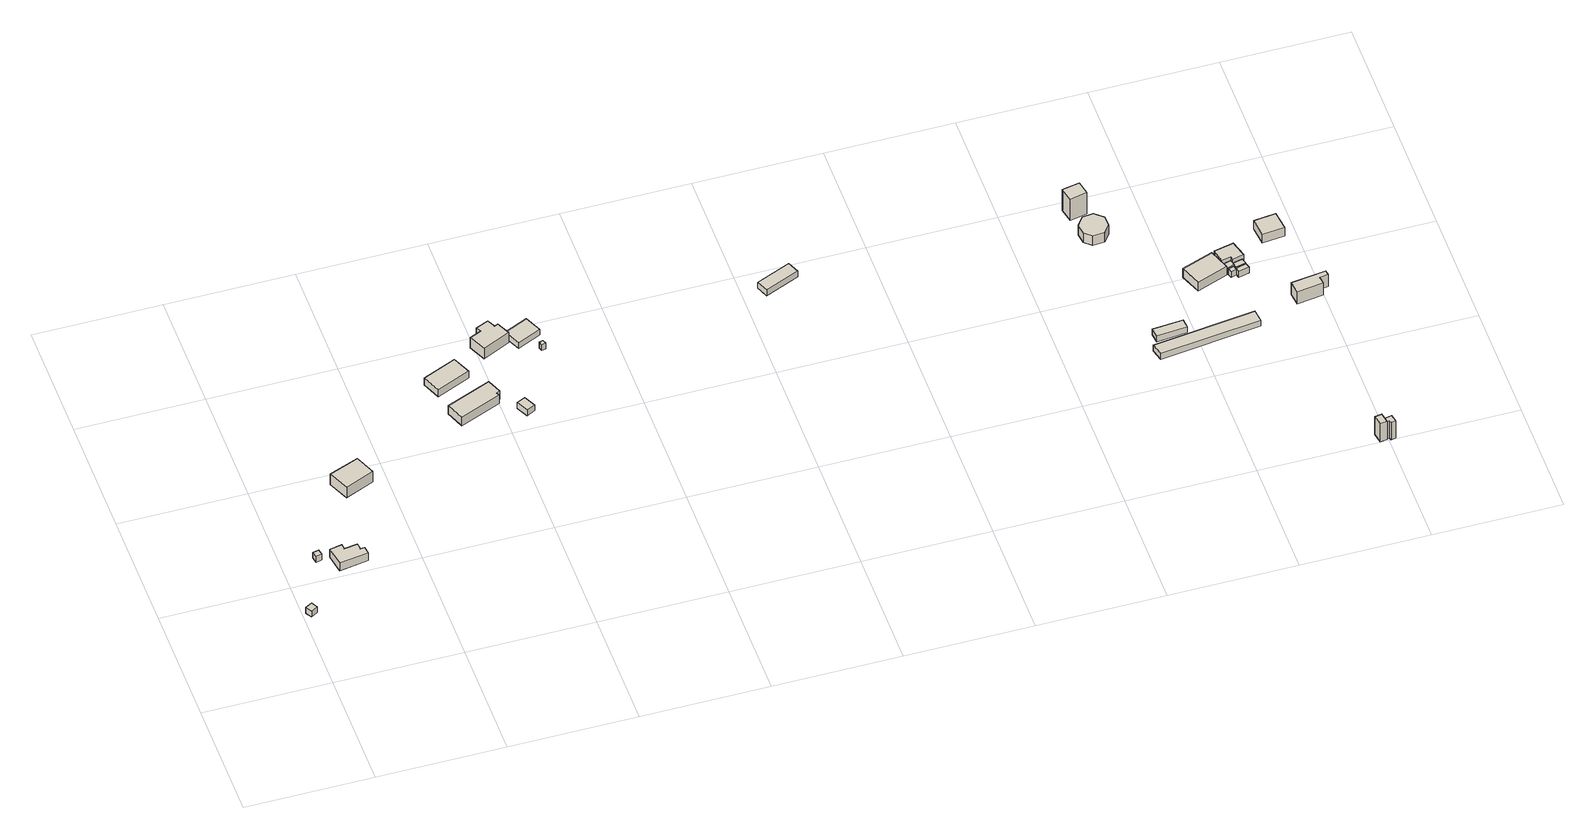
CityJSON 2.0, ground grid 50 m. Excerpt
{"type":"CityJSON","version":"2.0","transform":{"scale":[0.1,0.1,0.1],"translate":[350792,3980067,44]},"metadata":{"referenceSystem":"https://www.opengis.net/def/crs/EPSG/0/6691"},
"CityObjects":{
"building1":{"type":"Building","attributes":{"measuredHeight":3},"geometry":[{"type":"Solid","lod":"1","boundaries":[[[[0,1,2,3]],[[2,4,5,3]],[[1,6,4,2]],[[0,7,6,1]],[[3,5,7,0]],[[4,6,7,5]]]]}]},
"building2":{"type":"Building","attributes":{"measuredHeight":3},"geometry":[{"type":"Solid","lod":"1","boundaries":[[[[8,9,10,11]],[[10,12,13,11]],[[9,14,12,10]],[[8,15,14,9]],[[11,13,15,8]],[[12,14,15,13]]]]}]},
"building3":{"type":"Building","attributes":{"measuredHeight":5},"geometry":[{"type":"Solid","lod":"1","boundaries":[[[[16,17,18,19,20,21,22,23]],[[22,24,25,23]],[[21,26,24,22]],[[20,27,26,21]],[[19,28,27,20]],[[18,29,28,19]],[[17,30,29,18]],[[16,31,30,17]],[[23,25,31,16]],[[24,26,27,28,29,30,31,25]]]]}]},
"building4":{"type":"Building","attributes":{"measuredHeight":7.6},"geometry":[{"type":"Solid","lod":"1","boundaries":[[[[32,33,34,35]],[[34,36,37,35]],[[33,38,36,34]],[[32,39,38,33]],[[35,37,39,32]],[[36,38,39,37]]]]}]},
"building5":{"type":"Building","attributes":{"measuredHeight":4.4},"geometry":[{"type":"Solid","lod":"1","boundaries":[[[[40,41,42,43]],[[42,44,45,43]],[[41,46,44,42]],[[40,47,46,41]],[[43,45,47,40]],[[44,46,47,45]]]]}]},
"building6":{"type":"Building","attributes":{"measuredHeight":5.6},"geometry":[{"type":"Solid","lod":"1","boundaries":[[[[48,49,50,51,52,53]],[[52,54,55,53]],[[51,56,54,52]],[[50,57,56,51]],[[49,58,57,50]],[[48,59,58,49]],[[53,55,59,48]],[[54,56,57,58,59,55]]]]}]},
"building7":{"type":"Building","attributes":{"measuredHeight":3},"geometry":[{"type":"Solid","lod":"1","boundaries":[[[[60,61,62,63]],[[62,64,65,63]],[[61,66,64,62]],[[60,67,66,61]],[[63,65,67,60]],[[64,66,67,65]]]]}]},
"building8":{"type":"Building","attributes":{"measuredHeight":7.2},"geometry":[{"type":"Solid","lod":"1","boundaries":[[[[68,69,70,71,72,73,74,75]],[[74,76,77,75]],[[73,78,76,74]],[[72,79,78,73]],[[71,80,79,72]],[[70,81,80,71]],[[69,82,81,70]],[[68,83,82,69]],[[75,77,83,68]],[[76,78,79,80,81,82,83,77]]]]}]},
"building9":{"type":"Building","attributes":{"measuredHeight":3},"geometry":[{"type":"Solid","lod":"1","boundaries":[[[[84,85,86,87]],[[86,88,89,87]],[[85,90,88,86]],[[84,91,90,85]],[[87,89,91,84]],[[88,90,91,89]]]]}]},
"building10":{"type":"Building","attributes":{"measuredHeight":3},"geometry":[{"type":"Solid","lod":"1","boundaries":[[[[92,93,94,95]],[[94,96,97,95]],[[93,98,96,94]],[[92,99,98,93]],[[95,97,99,92]],[[96,98,99,97]]]]}]},
"building11":{"type":"Building","attributes":{"measuredHeight":3},"geometry":[{"type":"Solid","lod":"1","boundaries":[[[[100,101,102,103]],[[102,104,105,103]],[[101,106,104,102]],[[100,107,106,101]],[[103,105,107,100]],[[104,106,107,105]]]]}]},
"building12":{"type":"Building","attributes":{"measuredHeight":3},"geometry":[{"type":"Solid","lod":"1","boundaries":[[[[108,109,110,111]],[[110,112,113,111]],[[109,114,112,110]],[[108,115,114,109]],[[111,113,115,108]],[[112,114,115,113]]]]}]},
"building13":{"type":"Building","attributes":{"measuredHeight":6.6},"geometry":[{"type":"Solid","lod":"1","boundaries":[[[[116,117,118,119,120,121,122,123]],[[122,124,125,123]],[[121,126,124,122]],[[120,127,126,121]],[[119,128,127,120]],[[118,129,128,119]],[[117,130,129,118]],[[116,131,130,117]],[[123,125,131,116]],[[124,126,127,128,129,130,131,125]]]]}]},
"building14":{"type":"Building","attributes":{"measuredHeight":12.4},"geometry":[{"type":"Solid","lod":"1","boundaries":[[[[132,133,134,135]],[[134,136,137,135]],[[133,138,136,134]],[[132,139,138,133]],[[135,137,139,132]],[[136,138,139,137]]]]}]},
"building15":{"type":"Building","attributes":{"measuredHeight":3},"geometry":[{"type":"Solid","lod":"1","boundaries":[[[[140,141,142,143]],[[142,144,145,143]],[[141,146,144,142]],[[140,147,146,141]],[[143,145,147,140]],[[144,146,147,145]]]]}]},
"building16":{"type":"Building","attributes":{"measuredHeight":5.4},"geometry":[{"type":"Solid","lod":"1","boundaries":[[[[148,149,150,151]],[[150,152,153,151]],[[149,154,152,150]],[[148,155,154,149]],[[151,153,155,148]],[[152,154,155,153]]]]}]},
"building17":{"type":"Building","attributes":{"measuredHeight":9.3},"geometry":[{"type":"Solid","lod":"1","boundaries":[[[[156,157,158,159,160,161]],[[160,162,163,161]],[[159,164,162,160]],[[158,165,164,159]],[[157,166,165,158]],[[156,167,166,157]],[[161,163,167,156]],[[162,164,165,166,167,163]]]]}]},
"building18":{"type":"Building","attributes":{"measuredHeight":3},"geometry":[{"type":"Solid","lod":"1","boundaries":[[[[168,169,170,171]],[[170,172,173,171]],[[169,174,172,170]],[[168,175,174,169]],[[171,173,175,168]],[[172,174,175,173]]]]}]},
"building19":{"type":"Building","attributes":{"measuredHeight":2.9},"geometry":[{"type":"Solid","lod":"1","boundaries":[[[[176,177,178,179]],[[178,180,181,179]],[[177,182,180,178]],[[176,183,182,177]],[[179,181,183,176]],[[180,182,183,181]]]]}]},
"building20":{"type":"Building","attributes":{"measuredHeight":8.9},"geometry":[{"type":"Solid","lod":"1","boundaries":[[[[184,185,186,187,158,157]],[[158,188,189,157]],[[187,190,188,158]],[[186,191,190,187]],[[185,192,191,186]],[[184,193,192,185]],[[157,189,193,184]],[[188,190,191,192,193,189]]]]}]},
"building21":{"type":"Building","attributes":{"measuredHeight":6.1},"geometry":[{"type":"Solid","lod":"1","boundaries":[[[[194,195,196,197,198,199]],[[198,200,201,199]],[[197,202,200,198]],[[196,203,202,197]],[[195,204,203,196]],[[194,205,204,195]],[[199,201,205,194]],[[200,202,203,204,205,201]]]]}]},
"building22":{"type":"Building","attributes":{"measuredHeight":3},"geometry":[{"type":"Solid","lod":"1","boundaries":[[[[206,207,208,209]],[[208,210,211,209]],[[207,212,210,208]],[[206,213,212,207]],[[209,211,213,206]],[[210,212,213,211]]]]}]},
"building23":{"type":"Building","attributes":{"measuredHeight":3},"geometry":[{"type":"Solid","lod":"1","boundaries":[[[[214,215,216,217]],[[216,218,219,217]],[[215,220,218,216]],[[214,221,220,215]],[[217,219,221,214]],[[218,220,221,219]]]]}]},
"building24":{"type":"Building","attributes":{"measuredHeight":6.9},"geometry":[{"type":"Solid","lod":"1","boundaries":[[[[222,223,224,225,226,227]],[[226,228,229,227]],[[225,230,228,226]],[[224,231,230,225]],[[223,232,231,224]],[[222,233,232,223]],[[227,229,233,222]],[[228,230,231,232,233,229]]]]}]},
"building25":{"type":"Building","attributes":{"measuredHeight":4.4},"geometry":[{"type":"Solid","lod":"1","boundaries":[[[[234,235,236,237]],[[236,238,239,237]],[[235,240,238,236]],[[234,241,240,235]],[[237,239,241,234]],[[238,240,241,239]]]]}]}
},
"vertices":[
[35,360,22],[49,334,22],[22,319,22],[8,344,22],[22,319,52],[8,344,52],[49,334,52],[35,360,52],
[141,607,20],[146,584,20],[123,579,20],[118,602,20],[123,579,50],[118,602,50],[146,584,50],[141,607,50],
[305,534,16],[191,516,16],[178,593,16],[227,602,16],[230,580,16],[282,588,16],[285,562,16],[301,564,16],[285,562,56],[301,564,56],[282,588,56],[230,580,56],[227,602,56],[178,593,56],[191,516,56],[305,534,56],
[409,985,17],[442,905,17],[327,858,17],[291,939,17],[327,858,71],[291,939,71],[442,905,71],[409,985,71],
[902,1378,9],[933,1305,9],[800,1249,9],[770,1321,9],[800,1249,45],[770,1321,45],[933,1305,45],[902,1378,45],
[983,1226,10],[1007,1168,10],[993,1162,10],[999,1149,10],[836,1083,10],[808,1154,10],[836,1083,53],[808,1154,53],[999,1149,53],[993,1162,53],[1007,1168,53],[983,1226,53],
[1087,1125,7],[1110,1078,7],[1076,1062,7],[1053,1109,7],[1076,1062,37],[1053,1109,37],[1110,1078,37],[1087,1125,37],
[1071,1510,10],[1086,1477,10],[1100,1484,10],[1125,1430,10],[1015,1380,10],[985,1448,10],[1030,1468,10],[1021,1488,10],[1030,1468,62],[1021,1488,62],[985,1448,62],[1015,1380,62],[1125,1430,62],[1100,1484,62],[1086,1477,62],[1071,1510,62],
[1214,1501,7],[1244,1435,7],[1151,1393,7],[1121,1459,7],[1151,1393,37],[1121,1459,37],[1244,1435,37],[1214,1501,37],
[1237,1379,7],[1243,1363,7],[1227,1358,7],[1222,1374,7],[1227,1358,37],[1222,1374,37],[1243,1363,37],[1237,1379,37],
[2200,1479,6],[2219,1432,6],[2083,1375,6],[2064,1422,6],[2083,1375,36],[2064,1422,36],[2219,1432,36],[2200,1479,36],
[3468,776,3],[3472,738,3],[3353,728,3],[3349,766,3],[3353,728,33],[3349,766,33],[3472,738,33],[3468,776,33],
[3350,1335,7],[3352,1293,7],[3327,1259,7],[3281,1257,7],[3252,1282,7],[3247,1324,7],[3273,1360,7],[3317,1364,7],[3273,1360,56],[3317,1364,56],[3247,1324,56],[3252,1282,56],[3281,1257,56],[3327,1259,56],[3352,1293,56],[3350,1335,56],
[3242,1400,7],[3230,1457,7],[3298,1470,7],[3309,1414,7],[3298,1470,117],[3309,1414,117],[3230,1457,117],[3242,1400,117],
[3729,740,2],[3735,689,2],[3340,639,2],[3328,689,2],[3340,639,32],[3328,689,32],[3735,689,32],[3729,740,32],
[3695,966,8],[3572,921,8],[3541,1004,8],[3665,1049,8],[3541,1004,52],[3665,1049,52],[3572,921,52],[3695,966,52],
[3987,47,2],[3990,28,2],[3993,9,2],[3994,7,2],[3967,3,2],[3960,43,2],[3967,3,95],[3960,43,95],[3994,7,95],[3993,9,95],[3990,28,95],[3987,47,95],
[3724,975,6],[3728,957,6],[3706,951,6],[3701,969,6],[3706,951,36],[3701,969,36],[3728,957,36],[3724,975,36],
[3722,1007,6],[3729,983,6],[3694,972,6],[3686,997,6],[3694,972,35],[3686,997,35],[3729,983,35],[3722,1007,35],
[4020,34,2],[4026,4,2],[4007,0,2],[4004,11,2],[3993,9,91],[3990,28,91],[4004,11,91],[4007,0,91],[4026,4,91],[4020,34,91],
[3677,1056,3],[3753,1072,3],[3771,1006,3],[3727,995,3],[3723,1009,3],[3687,1001,3],[3723,1009,51],[3687,1001,51],[3727,995,51],[3771,1006,51],[3753,1072,51],[3677,1056,51],
[3770,977,3],[3776,957,3],[3734,946,3],[3729,966,3],[3734,946,33],[3729,966,33],[3776,957,33],[3770,977,33],
[3766,1003,3],[3771,980,3],[3733,971,3],[3727,994,3],[3733,971,33],[3727,994,33],[3771,980,33],[3766,1003,33],
[3887,805,4],[4023,824,4],[4026,803,4],[3993,798,4],[3997,768,4],[3894,754,4],[3997,768,66],[3894,754,66],[3993,798,66],[4026,803,66],[4023,824,66],[3887,805,66],
[3945,1169,6],[3954,1092,6],[3867,1082,6],[3858,1159,6],[3867,1082,50],[3858,1159,50],[3954,1092,50],[3945,1169,50]
]}
